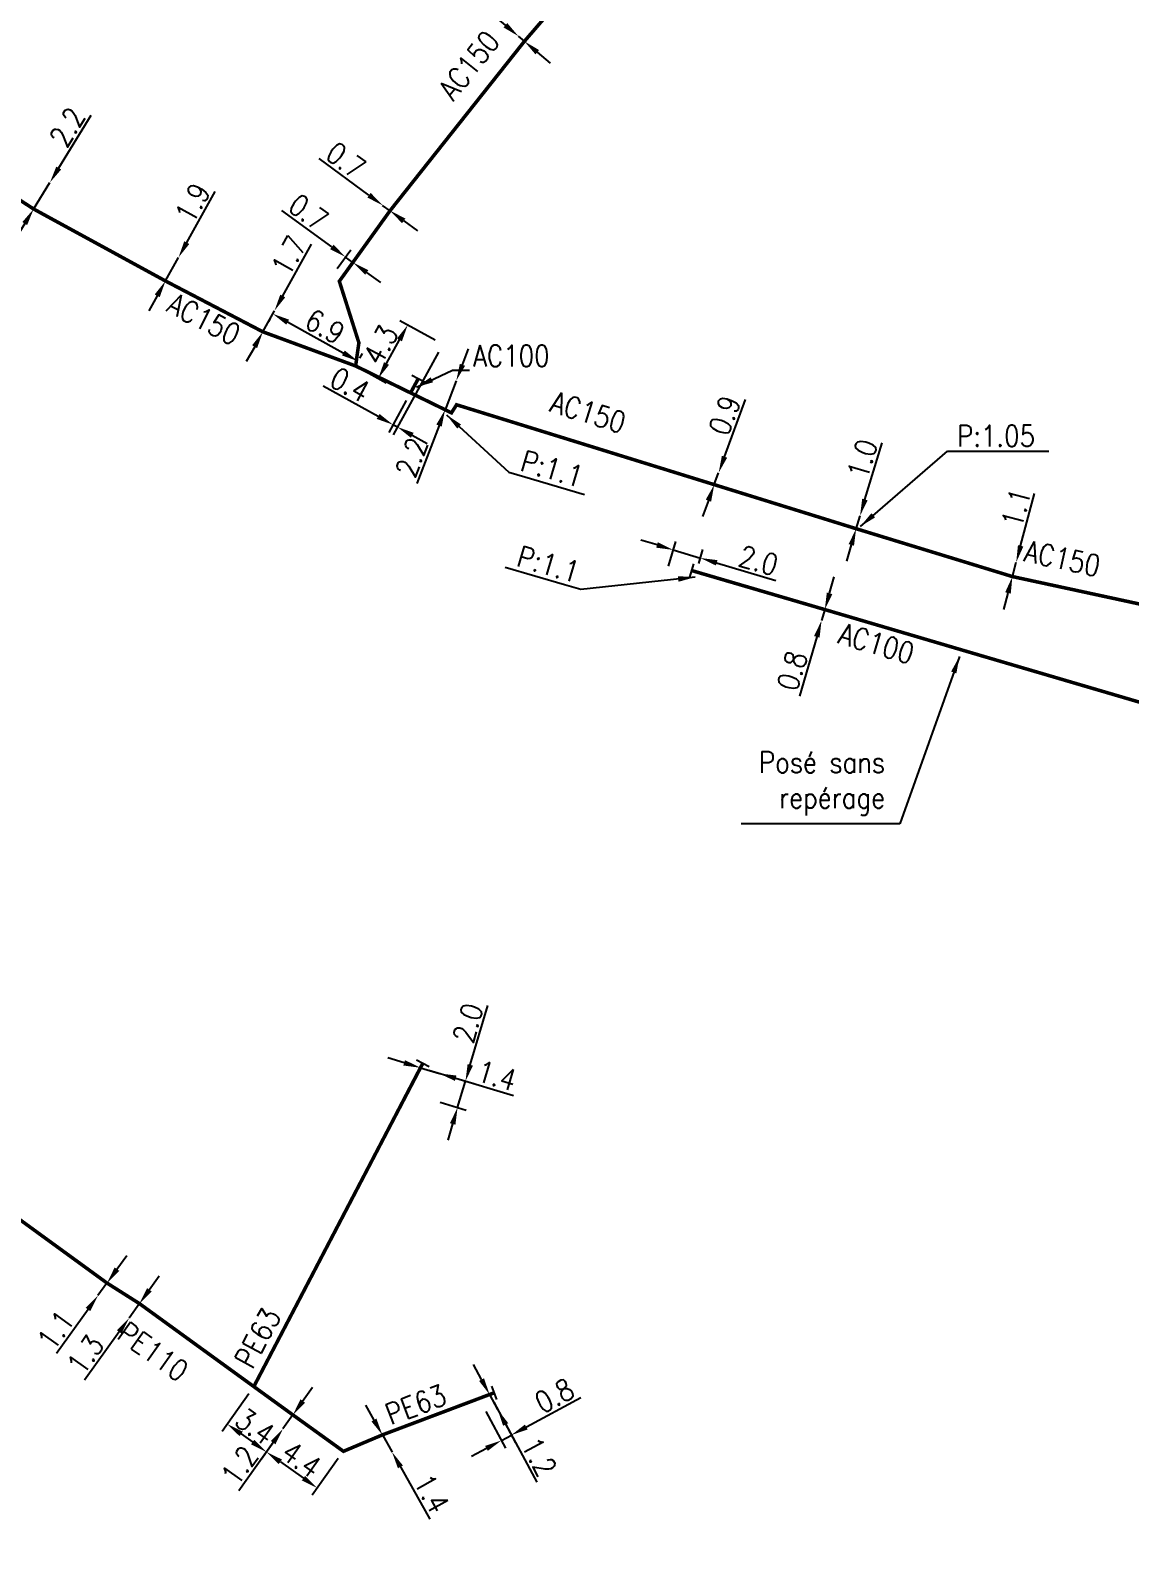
# Model space of a CAD drawing. Header units: millimetres. Extents: x 107999 to 109004, y 120010 to 121005.
# Drawn here: x 108076.1 to 108153.7, y 120688.1 to 120795.4 of the extents above; entities that cross this region are included whole.
import ezdxf
from ezdxf.enums import TextEntityAlignment as Align

# ---------------------------------------------------------------- set-up
doc = ezdxf.new("R2010")
doc.units = ezdxf.units.MM
doc.header["$PDMODE"] = 34
doc.linetypes.add('L_25_AP', pattern=[2000, 1000, 1000])
doc.linetypes.add('L_25_PE', pattern=[2000, 1000, 1000])
doc.layers.get('0').update_dxf_attribs({"linetype": 'CONTINUOUS'})
doc.layers.get('Defpoints').update_dxf_attribs({"linetype": 'CONTINUOUS'})
doc.layers.add('L_150', color=1, linetype='CONTINUOUS')
doc.layers.add('L_340', color=7, linetype='CONTINUOUS')
doc.styles.get("Standard").update_dxf_attribs({"font": 'romans.shx', "width": 0.85})
doc.dimstyles.get("Standard").update_dxf_attribs({"dimtxt": 1.5, "dimasz": 1.2, "dimexe": 0.625, "dimexo": 0.625, "dimgap": 0.25, "dimtad": 1, "dimdec": 1, "dimzin": 0, "dimdsep": 46, "dimtxsty": 'Standard', "dimcen": -0.5, "dimadec": 0, "dimazin": 0, "dimtfac": 1, "dimtdec": 1, "dimtmove": 0, "dimatfit": 3, "dimfxl": 0, "dimtolj": 1, "dimtzin": 0, "dimarcsym": 0})

# ---------------------------------------------------------------- blocks, each defined once
blk = doc.blocks.new('L_340_07')
at = {"color": 0, "linetype": 'Continuous', "const_width": 0.25, "flags": 128}
blk.add_lwpolyline([(0, 0), (0.35, 0)], dxfattribs=at)
at = {"color": 0, "linetype": 'Continuous', "flags": 128}
blk.add_lwpolyline([(0.35, -0.5), (0.35, 0.5)], dxfattribs=at)
at = {"color": 0, "linetype": 'Continuous', "width": 0.75, "flags": 3}
for tag, p in [('DEF_LEG', (0.72, -3.47)), ('DEF_COUP', (0.72, -5.97)), ('DEF_TYPE', (0.72, -8.47))]:
    blk.add_attdef(tag, text='', height=1.2, dxfattribs=at).set_placement(p, align=Align.MIDDLE)
blk = doc.blocks.new('*D250')
at = {"layer": 'Defpoints', "color": 0, "linetype": 'Continuous', "transparency": 16777216}
for p in [(108081.48, 120706.92), (108080.84, 120706.03), (108080.84, 120706.03)]:
    blk.add_point(p, dxfattribs=at)
at = {"layer": 'L_150', "color": 0, "linetype": 'Continuous', "lineweight": -2, "transparency": 16777216}
for p, q in [((108082.18, 120707.9), (108082.88, 120708.87)), ((108081.48, 120706.92), (108080.84, 120706.03)), ((108080.14, 120705.06), (108077.91, 120701.95))]:
    blk.add_line(p, q, dxfattribs=at)
at = {"layer": 'L_150', "color": 0, "linetype": 'Continuous', "transparency": 16777216}
for points in [[(108082.02, 120708.02), (108082.35, 120707.78), (108081.48, 120706.92)], [(108079.98, 120705.17), (108080.3, 120704.94), (108080.84, 120706.03)]]:
    blk.add_solid(points, dxfattribs=at)
at = {"layer": 'L_150', "color": 0, "linetype": 'Continuous', "transparency": 16777216, "insert": (108077.86, 120703.6), "char_height": 1.5, "attachment_point": 5, "rotation": 54.2692}
blk.add_mtext('\\A1;1.1', dxfattribs=at)
blk = doc.blocks.new('*D251')
at = {"layer": 'Defpoints', "color": 0, "linetype": 'Continuous', "transparency": 16777216}
for p in [(108083.77, 120705.47), (108083.04, 120704.45), (108083.04, 120704.45)]:
    blk.add_point(p, dxfattribs=at)
at = {"layer": 'L_150', "color": 0, "linetype": 'Continuous', "lineweight": -2, "transparency": 16777216}
for p, q in [((108084.47, 120706.44), (108085.17, 120707.42)), ((108083.77, 120705.47), (108083.04, 120704.45)), ((108082.34, 120703.48), (108079.9, 120700.07))]:
    blk.add_line(p, q, dxfattribs=at)
at = {"layer": 'L_150', "color": 0, "linetype": 'Continuous', "transparency": 16777216}
for points in [[(108084.31, 120706.56), (108084.63, 120706.33), (108083.77, 120705.47)], [(108082.18, 120703.59), (108082.5, 120703.36), (108083.04, 120704.45)]]:
    blk.add_solid(points, dxfattribs=at)
at = {"layer": 'L_150', "color": 0, "linetype": 'Continuous', "transparency": 16777216, "insert": (108079.96, 120701.87), "char_height": 1.5, "attachment_point": 5, "rotation": 54.3708}
blk.add_mtext('\\A1;1.3', dxfattribs=at)
blk = doc.blocks.new('*D252')
at = {"layer": 'Defpoints', "color": 0, "linetype": 'Continuous', "transparency": 16777216}
for p in [(108094.61, 120697.61), (108093.91, 120696.63), (108093.91, 120696.63)]:
    blk.add_point(p, dxfattribs=at)
at = {"layer": 'L_150', "color": 0, "linetype": 'Continuous', "lineweight": -2, "transparency": 16777216}
for p, q in [((108095.3, 120698.59), (108096, 120699.57)), ((108094.61, 120697.61), (108093.91, 120696.63)), ((108093.22, 120695.66), (108090.79, 120692.24))]:
    blk.add_line(p, q, dxfattribs=at)
at = {"layer": 'L_150', "color": 0, "linetype": 'Continuous', "transparency": 16777216}
for points in [[(108095.14, 120698.71), (108095.47, 120698.47), (108094.61, 120697.61)], [(108093.05, 120695.77), (108093.38, 120695.54), (108093.91, 120696.63)]]:
    blk.add_solid(points, dxfattribs=at)
at = {"layer": 'L_150', "color": 0, "linetype": 'Continuous', "transparency": 16777216, "insert": (108090.84, 120694.04), "char_height": 1.5, "attachment_point": 5, "rotation": 54.6062}
blk.add_mtext('\\A1;1.2', dxfattribs=at)
blk = doc.blocks.new('*D253')
at = {"layer": 'Defpoints', "color": 0, "linetype": 'Continuous', "transparency": 16777216}
for p in [(108100.93, 120696.2), (108101.61, 120694.99), (108101.61, 120694.99)]:
    blk.add_point(p, dxfattribs=at)
at = {"layer": 'L_150', "color": 0, "linetype": 'Continuous', "lineweight": -2, "transparency": 16777216}
for p, q in [((108100.34, 120697.25), (108099.75, 120698.3)), ((108100.93, 120696.2), (108101.61, 120694.99)), ((108102.2, 120693.94), (108104.29, 120690.24))]:
    blk.add_line(p, q, dxfattribs=at)
at = {"layer": 'L_150', "color": 0, "linetype": 'Continuous', "transparency": 16777216}
for points in [[(108100.51, 120697.35), (108100.16, 120697.15), (108100.93, 120696.2)], [(108102.38, 120694.04), (108102.03, 120693.84), (108101.61, 120694.99)]]:
    blk.add_solid(points, dxfattribs=at)
at = {"layer": 'L_150', "color": 0, "linetype": 'Continuous', "transparency": 16777216, "insert": (108104.41, 120692.06), "char_height": 1.5, "attachment_point": 5, "rotation": 299.3996}
blk.add_mtext('\\A1;1.4', dxfattribs=at)
blk = doc.blocks.new('*D254')
at = {"layer": 'Defpoints', "color": 0, "linetype": 'Continuous', "transparency": 16777216}
for p in [(108108.5, 120699.05), (108109.07, 120697.99), (108109.07, 120697.99)]:
    blk.add_point(p, dxfattribs=at)
at = {"layer": 'L_340', "color": 0, "linetype": 'Continuous', "lineweight": -2, "transparency": 16777216}
for p, q in [((108107.93, 120700.1), (108107.37, 120701.16)), ((108108.5, 120699.05), (108109.07, 120697.99)), ((108109.64, 120696.93), (108111.83, 120692.87))]:
    blk.add_line(p, q, dxfattribs=at)
at = {"layer": 'L_340', "color": 0, "linetype": 'Continuous', "transparency": 16777216}
for points in [[(108108.11, 120700.2), (108107.76, 120700.01), (108108.5, 120699.05)], [(108109.82, 120697.03), (108109.46, 120696.84), (108109.07, 120697.99)]]:
    blk.add_solid(points, dxfattribs=at)
at = {"layer": 'L_340', "color": 0, "linetype": 'Continuous', "transparency": 16777216, "insert": (108112, 120694.66), "char_height": 1.5, "attachment_point": 5, "rotation": 298.292}
blk.add_mtext('\\A1;1.2', dxfattribs=at)
blk = doc.blocks.new('*D255')
at = {"layer": 'Defpoints', "color": 0, "linetype": 'Continuous', "transparency": 16777216}
for p in [(108093.91, 120696.63), (108098.18, 120695.04), (108096.33, 120692.45)]:
    blk.add_point(p, dxfattribs=at)
at = {"layer": 'L_150', "color": 0, "linetype": 'Continuous', "lineweight": -2, "transparency": 16777216}
for p, q in [((108093.55, 120696.12), (108092.39, 120694.49)), ((108093.73, 120694.3), (108095.36, 120693.14)), ((108097.81, 120694.53), (108095.97, 120691.94))]:
    blk.add_line(p, q, dxfattribs=at)
at = {"layer": 'L_150', "color": 0, "linetype": 'Continuous', "transparency": 16777216}
for points in [[(108093.84, 120694.46), (108093.61, 120694.14), (108092.75, 120694.99)], [(108095.47, 120693.3), (108095.24, 120692.98), (108096.33, 120692.45)]]:
    blk.add_solid(points, dxfattribs=at)
at = {"layer": 'L_150', "color": 0, "linetype": 'Continuous', "transparency": 16777216, "insert": (108095.22, 120694.46), "char_height": 1.5, "attachment_point": 5, "rotation": 324.6062}
blk.add_mtext('\\A1;4.4', dxfattribs=at)
blk = doc.blocks.new('*D256')
at = {"layer": 'Defpoints', "color": 0, "linetype": 'Continuous', "transparency": 16777216}
for p in [(108108.5, 120699.05), (108107.95, 120698.4), (108110.04, 120696.19)]:
    blk.add_point(p, dxfattribs=at)
at = {"layer": 'L_340', "color": 0, "linetype": 'Continuous', "lineweight": -2, "transparency": 16777216}
for p, q in [((108108.8, 120698.5), (108110.34, 120695.64)), ((108111.1, 120696.76), (108114.95, 120698.83)), ((108108.24, 120697.85), (108109.63, 120695.26)), ((108109.34, 120695.81), (108110.04, 120696.19)), ((108108.28, 120695.24), (108107.22, 120694.67))]:
    blk.add_line(p, q, dxfattribs=at)
at = {"layer": 'L_340', "color": 0, "linetype": 'Continuous', "transparency": 16777216}
for points in [[(108111, 120696.93), (108111.19, 120696.58), (108110.04, 120696.19)], [(108108.19, 120695.42), (108108.37, 120695.07), (108109.34, 120695.81)]]:
    blk.add_solid(points, dxfattribs=at)
at = {"layer": 'L_340', "color": 0, "linetype": 'Continuous', "transparency": 16777216, "insert": (108113.08, 120698.96), "char_height": 1.5, "attachment_point": 5, "rotation": 28.292}
blk.add_mtext('\\A1;0.8', dxfattribs=at)
blk = doc.blocks.new('*D257')
at = {"layer": 'Defpoints', "color": 0, "linetype": 'Continuous', "transparency": 16777216}
for p in [(108103.62, 120722.12), (108104.96, 120721.72), (108104.96, 120721.72)]:
    blk.add_point(p, dxfattribs=at)
at = {"layer": 'L_340', "color": 0, "linetype": 'Continuous', "lineweight": -2, "transparency": 16777216}
for p, q in [((108102.47, 120722.47), (108101.32, 120722.81)), ((108103.62, 120722.12), (108104.96, 120721.72)), ((108106.11, 120721.38), (108110.18, 120720.16))]:
    blk.add_line(p, q, dxfattribs=at)
at = {"layer": 'L_340', "color": 0, "linetype": 'Continuous', "transparency": 16777216}
for points in [[(108102.53, 120722.66), (108102.41, 120722.28), (108103.62, 120722.12)], [(108106.17, 120721.57), (108106.05, 120721.19), (108104.96, 120721.72)]]:
    blk.add_solid(points, dxfattribs=at)
at = {"layer": 'L_340', "color": 0, "linetype": 'Continuous', "transparency": 16777216, "insert": (108109.01, 120721.56), "char_height": 1.5, "attachment_point": 5, "rotation": 343.3809}
blk.add_mtext('\\A1;1.4', dxfattribs=at)
blk = doc.blocks.new('*D258')
at = {"layer": 'Defpoints', "color": 0, "linetype": 'Continuous', "transparency": 16777216}
for p in [(108103.62, 120722.12), (108106.8, 120721.18), (108104.4, 120719.85)]:
    blk.add_point(p, dxfattribs=at)
at = {"layer": 'L_340', "color": 0, "linetype": 'Continuous', "lineweight": -2, "transparency": 16777216}
for p, q in [((108107.14, 120722.33), (108108.39, 120726.51)), ((108104.22, 120721.95), (108107.39, 120721)), ((108106.24, 120719.31), (108106.8, 120721.18)), ((108105, 120719.68), (108106.84, 120719.13)), ((108105.89, 120718.16), (108105.55, 120717.01))]:
    blk.add_line(p, q, dxfattribs=at)
at = {"layer": 'L_340', "color": 0, "linetype": 'Continuous', "transparency": 16777216}
for points in [[(108106.95, 120722.38), (108107.33, 120722.27), (108106.8, 120721.18)], [(108105.7, 120718.21), (108106.09, 120718.1), (108106.24, 120719.31)]]:
    blk.add_solid(points, dxfattribs=at)
at = {"layer": 'L_340', "color": 0, "linetype": 'Continuous', "transparency": 16777216, "insert": (108106.98, 120725.28), "char_height": 1.5, "attachment_point": 5, "rotation": 73.3809}
blk.add_mtext('\\A1;2.0', dxfattribs=at)
blk = doc.blocks.new('*D264')
at = {"layer": 'Defpoints', "color": 0, "linetype": 'Continuous', "transparency": 16777216}
for p in [(108091.85, 120699.61), (108093.91, 120696.63), (108092.75, 120694.99)]:
    blk.add_point(p, dxfattribs=at)
at = {"layer": 'L_150', "color": 0, "linetype": 'Continuous', "lineweight": -2, "transparency": 16777216}
for p, q in [((108091.49, 120699.1), (108089.61, 120696.45)), ((108090.95, 120696.27), (108091.77, 120695.69)), ((108093.55, 120696.12), (108092.39, 120694.49))]:
    blk.add_line(p, q, dxfattribs=at)
at = {"layer": 'L_150', "color": 0, "linetype": 'Continuous', "transparency": 16777216}
for points in [[(108091.07, 120696.43), (108090.84, 120696.11), (108089.98, 120696.96)], [(108091.88, 120695.85), (108091.65, 120695.53), (108092.75, 120694.99)]]:
    blk.add_solid(points, dxfattribs=at)
at = {"layer": 'L_150', "color": 0, "linetype": 'Continuous', "transparency": 16777216, "insert": (108091.94, 120696.79), "char_height": 1.5, "attachment_point": 5, "rotation": 324.6062}
blk.add_mtext('\\A1;3.4', dxfattribs=at)
blk = doc.blocks.new('*D352')
at = {"layer": 'Defpoints', "color": 0, "linetype": 'Continuous', "transparency": 16777216}
for p in [(108131.95, 120753.7), (108131.95, 120753.7), (108132.18, 120754.47)]:
    blk.add_point(p, dxfattribs=at)
at = {"layer": 'L_150', "color": 0, "linetype": 'Continuous', "lineweight": -2, "transparency": 16777216}
for p, q in [((108132.51, 120755.62), (108132.85, 120756.77)), ((108132.18, 120754.47), (108131.95, 120753.7)), ((108131.61, 120752.55), (108130.39, 120748.35))]:
    blk.add_line(p, q, dxfattribs=at)
at = {"layer": 'L_150', "color": 0, "linetype": 'Continuous', "transparency": 16777216}
for points in [[(108132.32, 120755.67), (108132.71, 120755.56), (108132.18, 120754.47)], [(108131.42, 120752.6), (108131.81, 120752.49), (108131.95, 120753.7)]]:
    blk.add_solid(points, dxfattribs=at)
at = {"layer": 'L_150', "color": 0, "linetype": 'Continuous', "transparency": 16777216, "insert": (108129.87, 120750.15), "char_height": 1.5, "attachment_point": 5, "rotation": 73.6643}
blk.add_mtext('\\A1;0.8', dxfattribs=at)
blk = doc.blocks.new('*D353')
at = {"layer": 'Defpoints', "color": 0, "linetype": 'Continuous', "transparency": 16777216}
for p in [(108121.48, 120758.68), (108120.96, 120756.95), (108123.1, 120757.13)]:
    blk.add_point(p, dxfattribs=at)
at = {"layer": 'L_340', "color": 0, "linetype": 'Continuous', "lineweight": -2, "transparency": 16777216}
for p, q in [((108120.33, 120759.03), (108119.18, 120759.37)), ((108121.14, 120757.54), (108121.66, 120759.28)), ((108121.48, 120758.68), (108123.39, 120758.11)), ((108123.28, 120757.73), (108123.57, 120758.71)), ((108124.54, 120757.77), (108128.73, 120756.52))]:
    blk.add_line(p, q, dxfattribs=at)
at = {"layer": 'L_340', "color": 0, "linetype": 'Continuous', "transparency": 16777216}
for points in [[(108120.38, 120759.22), (108120.27, 120758.84), (108121.48, 120758.68)], [(108124.6, 120757.96), (108124.49, 120757.58), (108123.39, 120758.11)]]:
    blk.add_solid(points, dxfattribs=at)
at = {"layer": 'L_340', "color": 0, "linetype": 'Continuous', "transparency": 16777216, "insert": (108127.5, 120757.93), "char_height": 1.5, "attachment_point": 5, "rotation": 343.3975}
blk.add_mtext('\\A1;2.0', dxfattribs=at)
blk = doc.blocks.new('*D360')
at = {"layer": 'Defpoints', "color": 0, "linetype": 'Continuous', "transparency": 16777216}
for p in [(108145.7, 120757.81), (108145.7, 120757.81), (108145.43, 120756.8)]:
    blk.add_point(p, dxfattribs=at)
at = {"layer": 'L_150', "color": 0, "linetype": 'Continuous', "lineweight": -2, "transparency": 16777216}
for p, q in [((108146.01, 120758.97), (108147, 120762.66)), ((108145.43, 120756.8), (108145.7, 120757.81)), ((108145.11, 120755.64), (108144.8, 120754.48))]:
    blk.add_line(p, q, dxfattribs=at)
at = {"layer": 'L_150', "color": 0, "linetype": 'Continuous', "transparency": 16777216}
for points in [[(108145.82, 120759.02), (108146.2, 120758.92), (108145.7, 120757.81)], [(108144.92, 120755.69), (108145.31, 120755.59), (108145.43, 120756.8)]]:
    blk.add_solid(points, dxfattribs=at)
at = {"layer": 'L_150', "color": 0, "linetype": 'Continuous', "transparency": 16777216, "insert": (108145.69, 120761.66), "char_height": 1.5, "attachment_point": 5, "rotation": 74.9692}
blk.add_mtext('\\A1;1.1', dxfattribs=at)
blk = doc.blocks.new('*D361')
at = {"layer": 'Defpoints', "color": 0, "linetype": 'Continuous', "transparency": 16777216}
for p in [(108134.39, 120760.18), (108134.67, 120761.09), (108134.67, 120761.09)]:
    blk.add_point(p, dxfattribs=at)
at = {"layer": 'L_150', "color": 0, "linetype": 'Continuous', "lineweight": -2, "transparency": 16777216}
for p, q in [((108135.01, 120762.24), (108136.22, 120766.25)), ((108134.39, 120760.18), (108134.67, 120761.09)), ((108134.05, 120759.03), (108133.7, 120757.88))]:
    blk.add_line(p, q, dxfattribs=at)
at = {"layer": 'L_150', "color": 0, "linetype": 'Continuous', "transparency": 16777216}
for points in [[(108134.82, 120762.3), (108135.2, 120762.18), (108134.67, 120761.09)], [(108133.86, 120759.09), (108134.24, 120758.98), (108134.39, 120760.18)]]:
    blk.add_solid(points, dxfattribs=at)
at = {"layer": 'L_150', "color": 0, "linetype": 'Continuous', "transparency": 16777216, "insert": (108134.83, 120765.11), "char_height": 1.5, "attachment_point": 5, "rotation": 73.2354}
blk.add_mtext('\\A1;1.0', dxfattribs=at)
blk = doc.blocks.new('*D362')
at = {"layer": 'Defpoints', "color": 0, "linetype": 'Continuous', "transparency": 16777216}
for p in [(108124.68, 120764.13), (108124.68, 120764.13), (108124.37, 120763.29)]:
    blk.add_point(p, dxfattribs=at)
at = {"layer": 'L_150', "color": 0, "linetype": 'Continuous', "lineweight": -2, "transparency": 16777216}
for p, q in [((108125.09, 120765.26), (108126.58, 120769.31)), ((108124.37, 120763.29), (108124.68, 120764.13)), ((108123.96, 120762.16), (108123.55, 120761.04))]:
    blk.add_line(p, q, dxfattribs=at)
at = {"layer": 'L_150', "color": 0, "linetype": 'Continuous', "transparency": 16777216}
for points in [[(108124.91, 120765.33), (108125.28, 120765.19), (108124.68, 120764.13)], [(108123.77, 120762.23), (108124.15, 120762.09), (108124.37, 120763.29)]]:
    blk.add_solid(points, dxfattribs=at)
at = {"layer": 'L_150', "color": 0, "linetype": 'Continuous', "transparency": 16777216, "insert": (108125.1, 120768.19), "char_height": 1.5, "attachment_point": 5, "rotation": 69.8624}
blk.add_mtext('\\A1;0.9', dxfattribs=at)
blk = doc.blocks.new('*D363')
at = {"layer": 'Defpoints', "color": 0, "linetype": 'Continuous', "transparency": 16777216}
for p in [(108106.15, 120770.63), (108106.15, 120770.63), (108105.36, 120768.58)]:
    blk.add_point(p, dxfattribs=at)
at = {"layer": 'L_150', "color": 0, "linetype": 'Continuous', "lineweight": -2, "transparency": 16777216}
for p, q in [((108106.58, 120771.75), (108107.01, 120772.87)), ((108106.15, 120770.63), (108105.36, 120768.58)), ((108104.93, 120767.46), (108103.36, 120763.38))]:
    blk.add_line(p, q, dxfattribs=at)
at = {"layer": 'L_150', "color": 0, "linetype": 'Continuous', "transparency": 16777216}
for points in [[(108106.4, 120771.82), (108106.77, 120771.68), (108106.15, 120770.63)], [(108104.74, 120767.53), (108105.12, 120767.39), (108105.36, 120768.58)]]:
    blk.add_solid(points, dxfattribs=at)
at = {"layer": 'L_150', "color": 0, "linetype": 'Continuous', "transparency": 16777216, "insert": (108103, 120765.22), "char_height": 1.5, "attachment_point": 5, "rotation": 68.9619}
blk.add_mtext('\\A1;2.2', dxfattribs=at)
blk = doc.blocks.new('*D364')
at = {"layer": 'Defpoints', "color": 0, "linetype": 'Continuous', "transparency": 16777216}
for p in [(108105.2, 120773.2), (108102.92, 120769.77), (108101.99, 120767.36)]:
    blk.add_point(p, dxfattribs=at)
at = {"layer": 'L_150', "color": 0, "linetype": 'Continuous', "lineweight": -2, "transparency": 16777216}
for p, q in [((108104.9, 120772.65), (108101.69, 120766.81)), ((108100.63, 120768.1), (108096.74, 120770.24)), ((108102.62, 120769.23), (108101.38, 120766.98)), ((108101.99, 120767.36), (108101.68, 120767.52)), ((108103.04, 120766.78), (108104.09, 120766.2))]:
    blk.add_line(p, q, dxfattribs=at)
at = {"layer": 'L_150', "color": 0, "linetype": 'Continuous', "transparency": 16777216}
for points in [[(108100.73, 120768.28), (108100.53, 120767.93), (108101.68, 120767.52)], [(108103.14, 120766.95), (108102.94, 120766.6), (108101.99, 120767.36)]]:
    blk.add_solid(points, dxfattribs=at)
at = {"layer": 'L_150', "color": 0, "linetype": 'Continuous', "transparency": 16777216, "insert": (108098.64, 120770.34), "char_height": 1.5, "attachment_point": 5, "rotation": 331.2088}
blk.add_mtext('\\A1;0.4', dxfattribs=at)
blk = doc.blocks.new('*D365')
at = {"layer": 'Defpoints', "color": 0, "linetype": 'Continuous', "transparency": 16777216}
for p in [(108102.72, 120774.56), (108105.2, 120773.2), (108099.04, 120771.67)]:
    blk.add_point(p, dxfattribs=at)
at = {"layer": 'L_150', "color": 0, "linetype": 'Continuous', "lineweight": -2, "transparency": 16777216}
for p, q in [((108104.65, 120773.5), (108102.17, 120774.86)), ((108101.22, 120771.84), (108102.14, 120773.51)), ((108099.59, 120771.37), (108101.19, 120770.49))]:
    blk.add_line(p, q, dxfattribs=at)
at = {"layer": 'L_150', "color": 0, "linetype": 'Continuous', "transparency": 16777216}
for points in [[(108101.96, 120773.61), (108102.31, 120773.41), (108102.72, 120774.56)], [(108101.05, 120771.94), (108101.4, 120771.75), (108100.64, 120770.79)]]:
    blk.add_solid(points, dxfattribs=at)
at = {"layer": 'L_150', "color": 0, "linetype": 'Continuous', "transparency": 16777216, "insert": (108100.81, 120773.17), "char_height": 1.5, "attachment_point": 5, "rotation": 61.2088}
blk.add_mtext('\\A1;4.3', dxfattribs=at)
blk = doc.blocks.new('*D366')
at = {"layer": 'Defpoints', "color": 0, "linetype": 'Continuous', "transparency": 16777216}
for p in [(108100.95, 120783.01), (108100.95, 120783.01), (108101.47, 120782.63)]:
    blk.add_point(p, dxfattribs=at)
at = {"layer": 'L_150', "color": 0, "linetype": 'Continuous', "lineweight": -2, "transparency": 16777216}
for p, q in [((108099.98, 120783.73), (108096.47, 120786.32)), ((108101.47, 120782.63), (108100.95, 120783.01)), ((108102.44, 120781.92), (108103.4, 120781.2))]:
    blk.add_line(p, q, dxfattribs=at)
at = {"layer": 'L_150', "color": 0, "linetype": 'Continuous', "transparency": 16777216}
for points in [[(108100.1, 120783.89), (108099.87, 120783.56), (108100.95, 120783.01)], [(108102.56, 120782.08), (108102.32, 120781.75), (108101.47, 120782.63)]]:
    blk.add_solid(points, dxfattribs=at)
at = {"layer": 'L_150', "color": 0, "linetype": 'Continuous', "transparency": 16777216, "insert": (108098.34, 120786.18), "char_height": 1.5, "attachment_point": 5, "rotation": 323.5999}
blk.add_mtext('\\A1;0.7', dxfattribs=at)
blk = doc.blocks.new('*D367')
at = {"layer": 'Defpoints', "color": 0, "linetype": 'Continuous', "transparency": 16777216}
for p in [(108093.31, 120775.57), (108093.31, 120775.57), (108092.49, 120774.08)]:
    blk.add_point(p, dxfattribs=at)
at = {"layer": 'L_150', "color": 0, "linetype": 'Continuous', "lineweight": -2, "transparency": 16777216}
for p, q in [((108093.9, 120776.61), (108095.93, 120780.28)), ((108092.49, 120774.08), (108093.31, 120775.57)), ((108091.91, 120773.03), (108091.32, 120771.98))]:
    blk.add_line(p, q, dxfattribs=at)
at = {"layer": 'L_150', "color": 0, "linetype": 'Continuous', "transparency": 16777216}
for points in [[(108093.72, 120776.71), (108094.07, 120776.52), (108093.31, 120775.57)], [(108091.73, 120773.13), (108092.08, 120772.93), (108092.49, 120774.08)]]:
    blk.add_solid(points, dxfattribs=at)
at = {"layer": 'L_150', "color": 0, "linetype": 'Continuous', "transparency": 16777216, "insert": (108094.33, 120779.46), "char_height": 1.5, "attachment_point": 5, "rotation": 60.9775}
blk.add_mtext('\\A1;1.7', dxfattribs=at)
blk = doc.blocks.new('*D368')
at = {"layer": 'Defpoints', "color": 0, "linetype": 'Continuous', "transparency": 16777216}
for p in [(108093.19, 120775.35), (108093.31, 120775.57), (108099.04, 120771.67)]:
    blk.add_point(p, dxfattribs=at)
at = {"layer": 'L_150', "color": 0, "linetype": 'Continuous', "lineweight": -2, "transparency": 16777216}
for p, q in [((108093.01, 120775.02), (108092.89, 120774.8)), ((108098.17, 120772.58), (108094.24, 120774.76)), ((108099.34, 120772.22), (108099.53, 120772.55))]:
    blk.add_line(p, q, dxfattribs=at)
at = {"layer": 'L_150', "color": 0, "linetype": 'Continuous', "transparency": 16777216}
for points in [[(108094.34, 120774.94), (108094.14, 120774.59), (108093.19, 120775.35)], [(108098.27, 120772.76), (108098.08, 120772.41), (108099.22, 120772)]]:
    blk.add_solid(points, dxfattribs=at)
at = {"layer": 'L_150', "color": 0, "linetype": 'Continuous', "transparency": 16777216, "insert": (108096.87, 120774.45), "char_height": 1.5, "attachment_point": 5, "rotation": 330.9775}
blk.add_mtext('\\A1;6.9', dxfattribs=at)
blk = doc.blocks.new('*D371')
at = {"layer": 'Defpoints', "color": 0, "linetype": 'Continuous', "transparency": 16777216}
for p in [(108077.45, 120784.62), (108077.45, 120784.62), (108076.3, 120782.75)]:
    blk.add_point(p, dxfattribs=at)
at = {"layer": 'L_150', "color": 0, "linetype": 'Continuous', "lineweight": -2, "transparency": 16777216}
for p, q in [((108078.07, 120785.65), (108080.36, 120789.37)), ((108076.3, 120782.75), (108077.45, 120784.62)), ((108075.67, 120781.72), (108075.04, 120780.7))]:
    blk.add_line(p, q, dxfattribs=at)
at = {"layer": 'L_150', "color": 0, "linetype": 'Continuous', "transparency": 16777216}
for points in [[(108077.9, 120785.75), (108078.24, 120785.54), (108077.45, 120784.62)], [(108075.5, 120781.83), (108075.84, 120781.62), (108076.3, 120782.75)]]:
    blk.add_solid(points, dxfattribs=at)
at = {"layer": 'L_150', "color": 0, "linetype": 'Continuous', "transparency": 16777216, "insert": (108078.68, 120788.54), "char_height": 1.5, "attachment_point": 5, "rotation": 58.4987}
blk.add_mtext('\\A1;2.2', dxfattribs=at)
blk = doc.blocks.new('*D372')
at = {"layer": 'Defpoints', "color": 0, "linetype": 'Continuous', "transparency": 16777216}
for p in [(108086.53, 120779.33), (108086.53, 120779.33), (108085.61, 120777.67)]:
    blk.add_point(p, dxfattribs=at)
at = {"layer": 'L_150', "color": 0, "linetype": 'Continuous', "lineweight": -2, "transparency": 16777216}
for p, q in [((108087.11, 120780.38), (108089.11, 120783.99)), ((108085.61, 120777.67), (108086.53, 120779.33)), ((108085.03, 120776.62), (108084.44, 120775.57))]:
    blk.add_line(p, q, dxfattribs=at)
at = {"layer": 'L_150', "color": 0, "linetype": 'Continuous', "transparency": 16777216}
for points in [[(108086.94, 120780.48), (108087.29, 120780.28), (108086.53, 120779.33)], [(108084.85, 120776.72), (108085.2, 120776.52), (108085.61, 120777.67)]]:
    blk.add_solid(points, dxfattribs=at)
at = {"layer": 'L_150', "color": 0, "linetype": 'Continuous', "transparency": 16777216, "insert": (108087.53, 120783.19), "char_height": 1.5, "attachment_point": 5, "rotation": 60.9743}
blk.add_mtext('\\A1;1.9', dxfattribs=at)
blk = doc.blocks.new('*D705')
at = {"layer": 'Defpoints', "color": 0, "linetype": 'Continuous', "transparency": 16777216}
for p in [(108110.54, 120794.95), (108110.54, 120794.95), (108110.96, 120794.59)]:
    blk.add_point(p, dxfattribs=at)
at = {"layer": 'L_150', "color": 0, "linetype": 'Continuous', "lineweight": -2, "transparency": 16777216}
for p, q in [((108109.62, 120795.72), (108106.28, 120798.54)), ((108110.96, 120794.59), (108110.54, 120794.95)), ((108111.87, 120793.82), (108112.79, 120793.05))]:
    blk.add_line(p, q, dxfattribs=at)
at = {"layer": 'L_150', "color": 0, "linetype": 'Continuous', "transparency": 16777216}
for points in [[(108109.75, 120795.88), (108109.49, 120795.57), (108110.54, 120794.95)], [(108112, 120793.97), (108111.74, 120793.67), (108110.96, 120794.59)]]:
    blk.add_solid(points, dxfattribs=at)
at = {"layer": 'L_150', "color": 0, "linetype": 'Continuous', "transparency": 16777216, "insert": (108108.13, 120798.28), "char_height": 1.5, "attachment_point": 5, "rotation": 319.83}
blk.add_mtext('\\A1;0.6', dxfattribs=at)
blk = doc.blocks.new('*D706')
at = {"layer": 'Defpoints', "color": 0, "linetype": 'Continuous', "transparency": 16777216}
for p in [(108098.33, 120779.36), (108097.36, 120778.04), (108097.89, 120777.65)]:
    blk.add_point(p, dxfattribs=at)
at = {"layer": 'L_150', "color": 0, "linetype": 'Continuous', "lineweight": -2, "transparency": 16777216}
for p, q in [((108097.36, 120780.07), (108093.83, 120782.64)), ((108097.73, 120778.54), (108098.7, 120779.86)), ((108098.26, 120778.16), (108099.22, 120779.48)), ((108098.85, 120778.98), (108098.33, 120779.36)), ((108099.82, 120778.27), (108100.79, 120777.56))]:
    blk.add_line(p, q, dxfattribs=at)
at = {"layer": 'L_150', "color": 0, "linetype": 'Continuous', "transparency": 16777216}
for points in [[(108097.48, 120780.23), (108097.24, 120779.91), (108098.33, 120779.36)], [(108099.94, 120778.43), (108099.71, 120778.11), (108098.85, 120778.98)]]:
    blk.add_solid(points, dxfattribs=at)
at = {"layer": 'L_150', "color": 0, "linetype": 'Continuous', "transparency": 16777216, "insert": (108095.7, 120782.52), "char_height": 1.5, "attachment_point": 5, "rotation": 323.8735}
blk.add_mtext('\\A1;0.7', dxfattribs=at)

msp = doc.modelspace()

# ---------------------------------------------------------------- linework, layer by layer
at = {"layer": 'L_150', "linetype": 'L_25_AP', "const_width": 0.25, "flags": 128}
for points in [[(108149.31, 120824.62), (108141.14, 120818.53), (108138.85, 120816.45), (108137.47, 120815.13), (108137.47, 120815.13), (108127.71, 120806.11), (108126.56, 120804.99), (108122.77, 120808.24), (108121.73, 120807.09), (108110.96, 120794.59), (108101.47, 120782.63), (108097.89, 120777.65), (108099.27, 120773.31), (108099.04, 120771.67)], [(108033.4, 120815.06), (108038.66, 120810.69), (108042.97, 120807.22), (108047.05, 120803.93), (108050.36, 120801.39), (108059.14, 120794.49), (108059.14, 120794.49), (108067.44, 120788.48), (108076.3, 120782.75), (108085.61, 120777.67), (108092.49, 120774.08), (108099.04, 120771.67), (108099.04, 120771.67), (108102.92, 120769.77), (108105.36, 120768.58), (108105.36, 120768.58), (108105.81, 120768.36), (108106.17, 120768.93), (108124.37, 120763.29), (108134.39, 120760.18), (108145.43, 120756.8), (108162.2, 120753.18), (108172.16, 120750.22), (108177.97, 120747.41), (108179.12, 120746.61), (108189.32, 120739.52), (108198.29, 120733.27), (108198.27, 120732.15), (108198.93, 120731.71), (108200.6, 120730.61), (108206.15, 120726.93), (108207.7, 120727.45), (108216.29, 120722.68), (108216.29, 120722.68), (108228.22, 120717.11), (108240.15, 120711.22), (108250.62, 120706.34), (108261.13, 120701.11), (108271.01, 120696.2), (108279.91, 120691.54), (108282, 120690.44), (108288.07, 120684.62), (108289.54, 120683.12), (108296.82, 120675.88), (108303.77, 120668.65), (108316.54, 120655.81), (108320.68, 120651.62), (108328.2, 120643.06), (108328.2, 120643.06), (108332.08, 120638.75), (108332.31, 120638.51)], [(108102.92, 120769.77), (108103.29, 120770.45)], [(108123.1, 120757.13), (108132.18, 120754.47), (108143.04, 120751.27), (108154.55, 120747.89), (108165.75, 120743.57), (108178.51, 120738.57), (108187.54, 120732.74), (108197.41, 120725.92), (108202.29, 120722.54), (108203.72, 120721.85), (108211.17, 120718.23), (108213.57, 120717.07), (108214.06, 120716.82)]]:
    msp.add_lwpolyline(points, dxfattribs=at)
at = {"layer": 'L_150', "linetype": 'L_25_PE', "const_width": 0.25, "flags": 128}
for points in [[(108030.47, 120739.98), (108030.76, 120740.39), (108032.07, 120739.6), (108033.43, 120739.82), (108035.11, 120740.1), (108035.56, 120739.78), (108047.79, 120730.91), (108052.06, 120727.52), (108067.51, 120717.08), (108081.48, 120706.92), (108083.77, 120705.47), (108091.85, 120699.61), (108094.61, 120697.61), (108098.18, 120695.04), (108100.93, 120696.2), (108108.5, 120699.05)], [(108091.85, 120699.61), (108103.62, 120722.12)]]:
    msp.add_lwpolyline(points, dxfattribs=at)

# ---------------------------------------------------------------- block references
at = {"layer": 'L_340'}
for p, rotation in [((108103.29, 120770.45), 61.20883871450904), ((108123.1, 120757.13), 163.6155792723197), ((108103.62, 120722.12), 61.45664743617903), ((108108.5, 120699.05), 20.56827044620692)]:
    msp.add_blockref('L_340_07', p, dxfattribs=dict(at, rotation=rotation))

# ---------------------------------------------------------------- texts
at = {"layer": 'L_150', "linetype": 'Continuous', "width": 0.85}
for s, rotation, p in [('AC150', 51.4345, (108105.95, 120790.32)), ('AC150', 332.454, (108085.58, 120775.56)), ('AC150', 342.7738, (108112.66, 120768.48)), ('AC150', 347.8281, (108146.16, 120757.91)), ('AC100', 343.6119, (108133.02, 120752.12)), ('PE63', 61.4566, (108091.74, 120700.77)), ('PE110', 324.1961, (108082.08, 120703.06)), ('PE63', 20.5683, (108101.5, 120696.87))]:
    msp.add_text(s, height=1.5, rotation=rotation, dxfattribs=at).set_placement(p)
at = {"layer": 'L_150', "linetype": 'Continuous', "char_height": 1.5}
for s, insert, attachment_point in [('\\A1;AC100', (108107.33, 120771.63), 7), ('\\A1;P:1.05', (108141.51, 120767.48), 1), ('\\A1;Posé sans\\Prepérage', (108136.43, 120744.44), 3)]:
    msp.add_mtext(s, dxfattribs=dict(at, insert=insert, attachment_point=attachment_point))
at = {"layer": 'L_150', "linetype": 'Continuous', "insert": (108111, 120765.75), "char_height": 1.5, "attachment_point": 1, "rotation": 343.7515}
msp.add_mtext('\\A1;P:1.1', dxfattribs=at)
at = {"layer": 'L_340', "linetype": 'Continuous', "insert": (108110.74, 120759.01), "char_height": 1.5, "attachment_point": 1, "rotation": 343.7515}
msp.add_mtext('\\A1;P:1.1', dxfattribs=at)

# ---------------------------------------------------------------- dimensions: what is measured, and where the dimension line sits
at = {"layer": 'L_150', "linetype": 'Continuous'}
for base, p1, p2, angle, picture, middle in [((108110.5355, 120794.9481), (108110.9557, 120794.5933), (108110.5355, 120794.9481), 319.83, '*D705', (108107.4898, 120797.5191)), ((108077.45, 120784.62), (108076.3, 120782.75), (108077.45, 120784.62), 238.4987, '*D371', (108079.53, 120788.02)), ((108100.95, 120783.01), (108101.47, 120782.63), (108100.95, 120783.01), 323.5999, '*D366', (108097.74, 120785.38)), ((108086.53, 120779.33), (108085.61, 120777.67), (108086.53, 120779.33), 240.9743, '*D372', (108088.4, 120782.71)), ((108098.33, 120779.36), (108097.89, 120777.65), (108097.36, 120778.04), 323.8735, '*D706', (108095.11, 120781.71)), ((108093.31, 120775.57), (108092.49, 120774.08), (108093.31, 120775.57), 240.9775, '*D367', (108095.2, 120778.97)), ((108093.19, 120775.35), (108099.04, 120771.67), (108093.31, 120775.57), 330.9775, '*D368', (108096.38, 120773.58)), ((108102.72, 120774.56), (108099.04, 120771.67), (108105.2, 120773.2), 241.2088, '*D365', (108101.69, 120772.69)), ((108101.9871, 120767.3561), (108102.917, 120769.7749), (108105.197, 120773.197), 151.2088, '*D364', (108098.1608, 120769.4589)), ((108106.15, 120770.63), (108105.36, 120768.58), (108106.15, 120770.63), 248.9619, '*D363', (108103.93, 120764.86)), ((108124.68, 120764.13), (108124.37, 120763.29), (108124.68, 120764.13), 249.8624, '*D362', (108126.04, 120767.85)), ((108134.6671, 120761.0916), (108134.3931, 120760.182), (108134.6671, 120761.0916), 253.2354, '*D361', (108135.7905, 120764.8207)), ((108145.6978, 120757.8112), (108145.4255, 120756.7971), (108145.6978, 120757.8112), 254.9692, '*D360', (108146.6606, 120761.3966)), ((108131.95, 120753.7), (108132.18, 120754.47), (108131.95, 120753.7), 73.6643, '*D352', (108130.83, 120749.87)), ((108080.84, 120706.03), (108081.48, 120706.92), (108080.84, 120706.03), 54.2692, '*D250', (108078.67, 120703.02)), ((108083.04, 120704.45), (108083.77, 120705.47), (108083.04, 120704.45), 54.3708, '*D251', (108080.77, 120701.29)), ((108093.91, 120696.63), (108094.61, 120697.61), (108093.91, 120696.63), 54.6062, '*D252', (108091.66, 120693.46)), ((108092.75, 120694.99), (108091.85, 120699.61), (108093.91, 120696.63), 144.6062, '*D264', (108091.36, 120695.98)), ((108101.61, 120694.99), (108100.93, 120696.2), (108101.61, 120694.99), 119.3996, '*D253', (108103.54, 120691.57)), ((108096.33, 120692.45), (108093.91, 120696.63), (108098.18, 120695.04), 324.6062, '*D255', (108094.65, 120693.65))]:
    dim = msp.add_linear_dim(base=base, p1=p1, p2=p2, angle=angle, dimstyle='Standard', dxfattribs=at)
    dim.commit()
    dim.dimension.update_dxf_attribs({"geometry": picture, "text_midpoint": middle, "dimtype": 160})
at = {"layer": 'L_340', "linetype": 'Continuous'}
for base, p1, p2, angle, picture, middle in [((108121.48, 120758.68), (108123.1, 120757.13), (108120.96, 120756.95), 343.3975, '*D353', (108127.21, 120756.97)), ((108106.8, 120721.18), (108104.4, 120719.85), (108103.62, 120722.12), 73.3809, '*D258', (108107.94, 120725)), ((108104.96, 120721.72), (108103.62, 120722.12), (108104.96, 120721.72), 343.3809, '*D257', (108108.72, 120720.6)), ((108109.07, 120697.99), (108108.5, 120699.05), (108109.07, 120697.99), 118.292, '*D254', (108111.12, 120694.18)), ((108110.04, 120696.19), (108107.95, 120698.4), (108108.5, 120699.05), 28.292, '*D256', (108113.55, 120698.08))]:
    dim = msp.add_linear_dim(base=base, p1=p1, p2=p2, angle=angle, dimstyle='Standard', dxfattribs=at)
    dim.commit()
    dim.dimension.update_dxf_attribs({"geometry": picture, "text_midpoint": middle, "dimtype": 160})

# ---------------------------------------------------------------- leaders
at = {"layer": 'L_150', "linetype": 'Continuous'}
msp.add_leader([(108103.34, 120770.18), (108105.88, 120771.38), (108107.08, 120771.38)], dimstyle='Standard', dxfattribs=at)
at = {"layer": 'L_150', "linetype": 'Continuous', "annotation_type": 0, "has_hookline": 1, "hookline_direction": 0, "text_width": 4.13, "horizontal_direction": (0.960057, -0.279803, 0)}
msp.add_leader([(108105.47, 120768.21), (108109.85, 120764.17), (108111, 120763.83)], dimstyle='Standard', dxfattribs=at)
at = {"layer": 'L_150', "linetype": 'Continuous', "annotation_type": 0, "has_hookline": 1}
for points, hookline_direction, text_width in [([(108134.69, 120760.34), (108140.85, 120765.65), (108142.05, 120765.65)], 0, 5.71), ([(108141.69, 120751.16), (108137.48, 120739.35), (108136.28, 120739.35)], 1, 9.77)]:
    msp.add_leader(points, dimstyle='Standard', dxfattribs=dict(at, hookline_direction=hookline_direction, text_width=text_width))
at = {"layer": 'L_340', "linetype": 'Continuous', "annotation_type": 0, "has_hookline": 1, "hookline_direction": 1, "text_width": 4.13, "horizontal_direction": (0.960057, -0.279803, 0)}
msp.add_leader([(108123.02, 120756.76), (108114.95, 120755.88), (108113.8, 120756.22)], dimstyle='Standard', dxfattribs=at)

doc.saveas('drawing.dxf')
